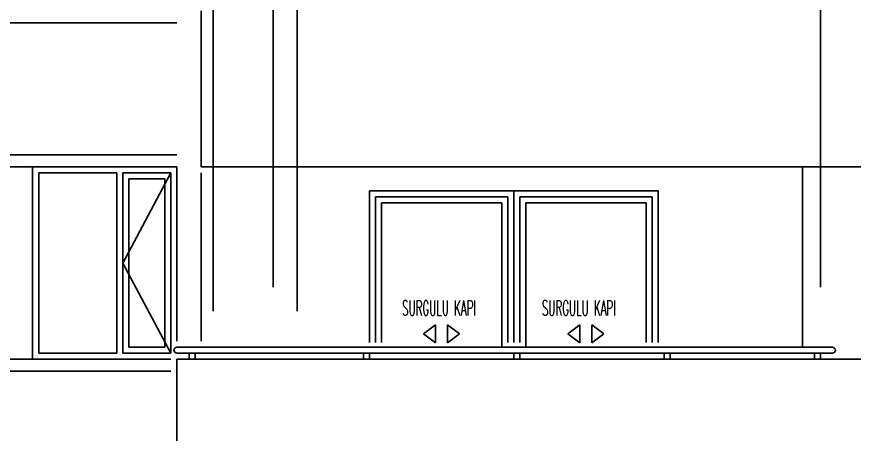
# Model space of a CAD drawing. Extents: x 78 to 306, y -397 to 18.
# Drawn here: x 279.1525 to 279.2918, y -396.4451 to -396.3756 of the extents above; entities that cross this region are included whole.
import ezdxf

# ---------------------------------------------------------------- set-up
doc = ezdxf.new("R2010")
doc.units = 0
doc.header["$LTSCALE"] = 0.5
doc.header["$MEASUREMENT"] = 0
doc.linetypes.add('DASHDOT2', pattern=[0.5, 0.25, -0.125, 0, -0.125])
doc.linetypes.add('DOT2', pattern=[0.125, 0, -0.125])
for name, color, linetype in [('AKS', 5, 'DASHDOT2'), ('IZDUSUM', 2, 'DOT2'), ('KAPI', 1, 'CONTINUOUS'), ('KOLON', 4, 'CONTINUOUS'), ('MERDIVEN', 3, 'CONTINUOUS'), ('OLCU', 31, 'CONTINUOUS')]:
    doc.layers.add(name, color=color, linetype=linetype)
doc.styles.add('OLCU', font='romans.shx', dxfattribs={"width": 0.6, "height": 0.125})

msp = doc.modelspace()

# ---------------------------------------------------------------- linework, layer by layer
at = {"layer": 'AKS'}
for p, q in [((279.19514, -396.29556), (279.19514, -396.94956)), ((279.28614, -396.29556), (279.28614, -396.94956)), ((279.18514, -396.29956), (279.18514, -396.94956)), ((279.19914, -396.29956), (279.19914, -396.94956))]:
    msp.add_line(p, q, dxfattribs=at)
at = {"layer": 'IZDUSUM', "ltscale": 0.5}
for p, q in [((279.17814, -396.40156), (279.17014, -396.41656)), ((279.17014, -396.41656), (279.17814, -396.43156))]:
    msp.add_line(p, q, dxfattribs=at)
at = {"layer": 'KAPI', "ltscale": 1.4}
for p, q in [((279.14814, -396.37656), (279.17914, -396.37656)), ((279.14814, -396.39856), (279.17914, -396.39856)), ((279.14814, -396.40056), (279.17914, -396.40056)), ((279.15514, -396.40056), (279.15514, -396.43256)), ((279.15514, -396.43256), (279.15514, -396.40056)), ((279.17914, -396.40056), (279.17914, -396.42956)), ((279.16914, -396.40156), (279.15614, -396.40156)), ((279.15614, -396.40156), (279.15614, -396.43156)), ((279.16914, -396.43156), (279.16914, -396.40156)), ((279.17814, -396.40156), (279.17014, -396.40156)), ((279.17014, -396.40156), (279.17014, -396.43156)), ((279.17714, -396.40256), (279.17114, -396.40256)), ((279.17114, -396.40256), (279.17114, -396.43056)), ((279.17714, -396.43056), (279.17714, -396.40256)), ((279.17814, -396.43156), (279.17814, -396.40156)), ((279.17114, -396.43056), (279.17714, -396.43056)), ((279.28814, -396.43056), (279.17914, -396.43056)), ((279.15614, -396.43156), (279.16914, -396.43156)), ((279.17014, -396.43156), (279.17814, -396.43156)), ((279.28814, -396.43156), (279.17914, -396.43156)), ((279.18114, -396.43256), (279.18114, -396.43156)), ((279.18214, -396.43156), (279.18214, -396.43256)), ((279.21014, -396.43156), (279.21014, -396.43256)), ((279.21114, -396.43256), (279.21114, -396.43156)), ((279.23514, -396.43156), (279.23514, -396.43256)), ((279.23614, -396.43256), (279.23614, -396.43156)), ((279.26014, -396.43256), (279.26014, -396.43156)), ((279.26114, -396.43156), (279.26114, -396.43256)), ((279.28514, -396.43156), (279.28514, -396.43256)), ((279.28614, -396.43256), (279.28614, -396.43156)), ((279.14814, -396.43256), (279.17814, -396.43256)), ((279.14814, -396.43456), (279.17814, -396.43456))]:
    msp.add_line(p, q, dxfattribs=at)
at = {"layer": 'KAPI'}
for p, q in [((279.21214, -396.4298), (279.21214, -396.40556)), ((279.21214, -396.40556), (279.23414, -396.40556)), ((279.23414, -396.40556), (279.23414, -396.4298)), ((279.23514, -396.4298), (279.23514, -396.40456)), ((279.23514, -396.4298), (279.23514, -396.40456)), ((279.25814, -396.40556), (279.23614, -396.40556)), ((279.23614, -396.40556), (279.23614, -396.4298)), ((279.25814, -396.4298), (279.25814, -396.40556)), ((279.23314, -396.40656), (279.21314, -396.40656)), ((279.21314, -396.40656), (279.21314, -396.4298)), ((279.23314, -396.43056), (279.23314, -396.40656)), ((279.23714, -396.40656), (279.25714, -396.40656)), ((279.23714, -396.43056), (279.23714, -396.40656)), ((279.25714, -396.40656), (279.25714, -396.4298))]:
    msp.add_line(p, q, dxfattribs=at)
at = {"layer": 'KAPI', "ltscale": 1.4}
for centre, start, end in [((279.17914, -396.43106), 90, 270), ((279.28814, -396.43106), 270, 90)]:
    msp.add_arc(centre, 0.0005, start, end, dxfattribs=at)
at = {"layer": 'KOLON'}
for p, q in [((279.18314, -396.37456), (279.18314, -396.40056)), ((279.37714, -396.40056), (279.18314, -396.40056)), ((279.28314, -396.43056), (279.28314, -396.40056)), ((279.17914, -396.43256), (279.17914, -396.46056)), ((279.37714, -396.43256), (279.17914, -396.43256))]:
    msp.add_line(p, q, dxfattribs=at)
at = {"layer": 'MERDIVEN', "ltscale": 1.4}
for p, q in [((279.22014, -396.42835), (279.22214, -396.42685)), ((279.22214, -396.42685), (279.22214, -396.42985)), ((279.22414, -396.42685), (279.22414, -396.42985)), ((279.22614, -396.42835), (279.22414, -396.42685)), ((279.24414, -396.42835), (279.24614, -396.42685)), ((279.24614, -396.42685), (279.24614, -396.42985)), ((279.24814, -396.42685), (279.24814, -396.42985)), ((279.25014, -396.42835), (279.24814, -396.42685)), ((279.22014, -396.42835), (279.22214, -396.42985)), ((279.22614, -396.42835), (279.22414, -396.42985)), ((279.24414, -396.42835), (279.24614, -396.42985)), ((279.25014, -396.42835), (279.24814, -396.42985))]:
    msp.add_line(p, q, dxfattribs=at)
at = {"layer": 'OLCU'}
for p, q in [((279.18314, -396.42956), (279.18314, -396.40156)), ((279.21114, -396.4298), (279.21114, -396.40456)), ((279.21114, -396.4298), (279.21114, -396.40456)), ((279.21114, -396.40456), (279.23514, -396.40456)), ((279.25914, -396.40456), (279.23514, -396.40456)), ((279.25914, -396.4298), (279.25914, -396.40456))]:
    msp.add_line(p, q, dxfattribs=at)

# ---------------------------------------------------------------- texts
at = {"layer": 'KAPI', "style": 'OLCU', "width": 0.5}
for p in [(279.21658, -396.42529), (279.23983, -396.42529)]:
    msp.add_text('SURGULU KAPI', height=0.0025, dxfattribs=at).set_placement(p)

doc.saveas('drawing.dxf')
